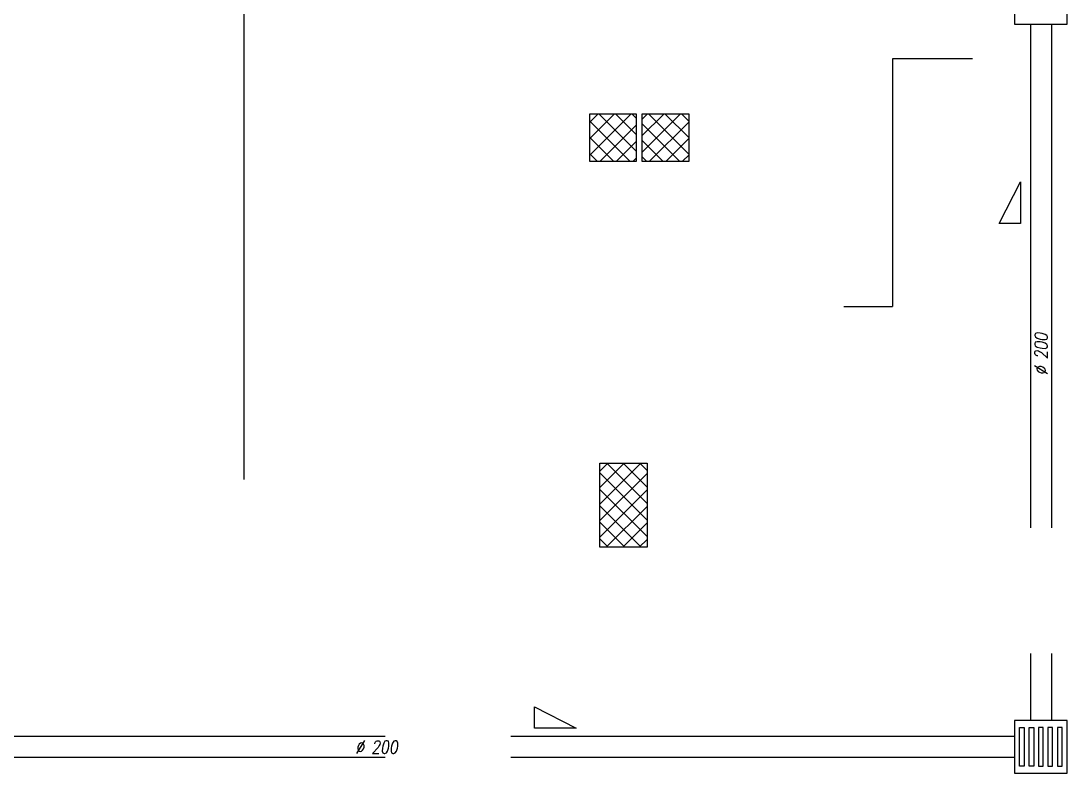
# Model space of a CAD drawing. Header units: millimetres. Extents: x 24747 to 137666, y -34589 to 43444.
# Drawn here: x 112081 to 113078, y 39008 to 39726 of the extents above; entities that cross this region are included whole.
import ezdxf

# ---------------------------------------------------------------- set-up
doc = ezdxf.new("R2010")
doc.units = ezdxf.units.MM
doc.header["$LTSCALE"] = 10
doc.linetypes.add('ACAD_ISO02W100', pattern=[15, 12, -3])
doc.linetypes.add('DASHDOT', pattern=[25.4, 12.7, -6.35, 0, -6.35])
doc.layers.add('EPC RETINI PIANO INTERRATO DEFINITIVO', color=4, linetype='Continuous', lineweight=0)
for name, color, linetype in [('X_LINEE SCARICO', 1, 'Continuous'), ('X_MURI', 3, 'Continuous'), ('X_Parcheggi', 5, 'Continuous')]:
    doc.layers.add(name, color=color, linetype=linetype)
doc.styles.add('testo indicazioni', font='romans.shx', dxfattribs={"width": 0.8, "oblique": 10, "height": 17.5})

msp = doc.modelspace()

# ---------------------------------------------------------------- hatches: boundary and pattern name
at = {"layer": 'EPC RETINI PIANO INTERRATO DEFINITIVO'}
h = msp.add_hatch(dxfattribs=at)
h.set_pattern_fill('ANSI37', color=256, scale=3.5, angle=180, style=0)
h.set_pattern_definition([(225, (157624.513, 6383.593), (7.857724, -7.857724), []), (315, (157624.513, 6383.593), (7.857724, 7.857724), [])])
h.paths.add_polyline_path([(112672.47285, 39591.79156), (112717.47285, 39591.79156), (112717.47285, 39636.79156), (112672.47285, 39636.79156)])
h.paths.add_polyline_path([(112622.47285, 39591.79156), (112667.47285, 39591.79156), (112667.47285, 39636.79156), (112622.47285, 39636.79156)])
h = msp.add_hatch(dxfattribs=at)
h.set_pattern_fill('ANSI37', color=256, scale=3.5, angle=180, style=0)
h.set_pattern_definition([(225, (115279.709, -15009.218), (7.857724, -7.857724), []), (315, (115279.709, -15009.218), (7.857724, 7.857724), [])])
h.paths.add_polyline_path([(112677.47138, 38741.86056), (112677.47138, 38821.86044), (112632.47138, 38821.86044), (112632.47138, 38741.86056)])
h.paths.add_polyline_path([(112632.47138, 39223.80429), (112677.47138, 39223.80429), (112677.47138, 39303.80417), (112632.47138, 39303.80417)])

# ---------------------------------------------------------------- linework, layer by layer
at = {"layer": 'X_LINEE SCARICO', "linetype": 'ACAD_ISO02W100', "ltscale": 4}
for p, q in [((113042.71511, 39722.35503, 0), (113042.71511, 39058.46429, 0)), ((113062.71511, 39722.35503, 0), (113062.71511, 39058.46429, 0)), ((113013.06075, 39532.53862, 0), (113033.39333, 39572.18957, 0)), ((113033.39333, 39572.18957, 0), (113033.39333, 39532.53862, 0)), ((113033.39333, 39532.53862, 0), (113013.06075, 39532.53862, 0)), ((112570.14879, 39051.16809), (112570.14879, 39071.50067)), ((112570.14879, 39071.50067), (112609.79974, 39051.16809)), ((112609.79974, 39051.16809), (112570.14879, 39051.16809)), ((113027.71511, 39043.46429, 0), (110627.23944, 39043.46429, 0)), ((113027.71511, 39023.46429, 0), (110627.23944, 39023.46429, 0))]:
    msp.add_line(p, q, dxfattribs=at)
at = {"layer": 'X_LINEE SCARICO', "linetype": 'ACAD_ISO02W100', "ltscale": 4, "elevation": 0}
for points in [[(113027.71511, 39722.35503), (113077.71511, 39722.35503), (113077.71511, 39772.35503), (113027.71511, 39772.35503)], [(113027.71511, 39008.46429), (113077.71511, 39008.46429), (113077.71511, 39058.46429), (113027.71511, 39058.46429)], [(113036.96511, 39014.96429), (113032.46511, 39014.96429), (113032.46511, 39051.96429), (113036.96511, 39051.96429)], [(113045.96511, 39014.96429), (113041.46511, 39014.96429), (113041.46511, 39051.96429), (113045.96511, 39051.96429)], [(113050.46511, 39014.96429), (113054.96511, 39014.96429), (113054.96511, 39051.96429), (113050.46511, 39051.96429)], [(113059.46511, 39014.96429), (113063.96511, 39014.96429), (113063.96511, 39051.96429), (113059.46511, 39051.96429)], [(113068.46511, 39014.96429), (113072.96511, 39014.96429), (113072.96511, 39051.96429), (113068.46511, 39051.96429)]]:
    msp.add_lwpolyline(points, close=True, dxfattribs=at)
at = {"layer": 'X_MURI', "linetype": 'DASHDOT', "ltscale": 10}
for p, q in [((112987.50832, 39689.5648, 0), (112911.20833, 39689.5648, 0)), ((112864.91605, 39453.22008, 0), (112911.20833, 39453.22008, 0))]:
    msp.add_line(p, q, dxfattribs=at)
at = {"layer": 'X_MURI', "linetype": 'DASHDOT', "ltscale": 4}
msp.add_line((112911.20833, 39689.5648, 0), (112911.20833, 39453.22008, 0), dxfattribs=at)
at = {"layer": 'X_MURI', "ltscale": 30, "elevation": 0}
for points in [[(112622.47285, 39591.79156), (112667.47285, 39591.79156), (112667.47285, 39636.79156), (112622.47285, 39636.79156)], [(112672.47285, 39591.79156), (112717.47285, 39591.79156), (112717.47285, 39636.79156), (112672.47285, 39636.79156)]]:
    msp.add_lwpolyline(points, close=True, dxfattribs=at)
at = {"layer": 'X_MURI', "elevation": 0}
msp.add_lwpolyline([(112632.47138, 39223.80429), (112632.47138, 39303.80417), (112677.47138, 39303.80417), (112677.47138, 39223.80429)], close=True, dxfattribs=at)
at = {"layer": 'X_Parcheggi', "ltscale": 4}
msp.add_line((112293.50773, 39288.36829, 0), (112293.50773, 39788.62352, 0), dxfattribs=at)

# ---------------------------------------------------------------- texts
at = {"layer": 'X_LINEE SCARICO', "char_height": 12.25, "width": 163.1593674, "attachment_point": 9, "style": 'testo indicazioni'}
for insert, rotation in [((113059.15118, 39428.04151, 0), 89.85091473), ((112439.8039, 39027.06304, 0), 359.85091473)]:
    msp.add_mtext('{\\Fromans|c238;%%C }200', dxfattribs=dict(at, insert=insert, rotation=rotation))

doc.saveas('drawing.dxf')
